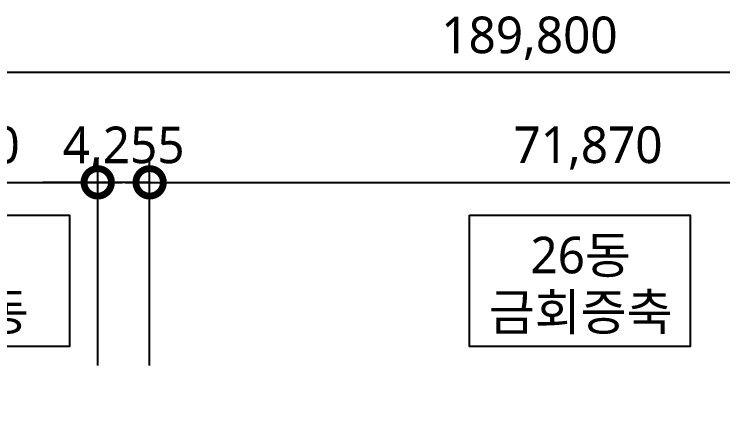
# Model space of a CAD drawing. Header units: millimetres. Extents: x 922366 to 1647943, y -534868 to 518781.
# Drawn here: x 1188746 to 1246835, y 198729 to 231139 of the extents above; entities that cross this region are included whole.
import ezdxf
from ezdxf.enums import TextEntityAlignment as Align
from ezdxf.xclip import XClip

# ---------------------------------------------------------------- set-up
doc = ezdxf.new("R2010")
doc.units = ezdxf.units.MM
doc.header["$XCLIPFRAME"] = 0
doc.layers.get('Defpoints').update_dxf_attribs({"color": 137})
doc.layers.add('DIM', color=7, linetype='Continuous')
doc.layers.add('TEXT', color=3, linetype='Continuous')
doc.styles.add('$0$스타일1', font='malgun.ttf')
doc.styles.add('스타일1', font='malgun.ttf')
doc.dimstyles.new('CJA', dxfattribs={"dimscale": 300, "dimtxt": 2.7, "dimasz": 1, "dimexe": 2, "dimexo": 3, "dimgap": 1, "dimtad": 1, "dimdec": 0, "dimzin": 1, "dimdsep": 46, "dimlunit": 6, "dimtxsty": '$0$스타일1', "dimblk": 'CJDOT', "dimcen": 0.09, "dimdle": 1, "dimclrd": 256, "dimclre": 256, "dimclrt": 3, "dimadec": 0, "dimazin": 0, "dimtfac": 1, "dimtdec": 0, "dimtix": 1, "dimtmove": 2, "dimatfit": 3, "dimldrblk": 'CJDOT', "dimfxl": 1, "dimtolj": 1, "dimtzin": 1, "dimarcsym": 0})

# ---------------------------------------------------------------- blocks, each defined once
blk = doc.blocks.new('XR-SECTION')
at = {"layer": 'Defpoints', "color": 8}
blk.add_lwpolyline([(291450, 20890.305), (291450, 45890.305), (198450, 45890.305), (198450, 20890.305)], close=True, dxfattribs=at)
blk = doc.blocks.new('_DotSmall')
at = {"color": 0, "linetype": 'ByBlock', "const_width": 0.5}
blk.add_lwpolyline([(-0.0625, 0, 1), (0.0625, 0, 1)], format="xyb", close=True, dxfattribs=at)
blk = doc.blocks.new('*D565')
at = {"layer": 'Defpoints', "color": 0, "transparency": 16777216}
for p in [(1271720, 217361), (1199850, 199361), (1271720, 199361)]:
    blk.add_point(p, dxfattribs=at)
at = {"layer": 'DIM', "color": 7, "lineweight": -2, "transparency": 16777216}
for p, q in [((1199850, 202361), (1199850, 219361)), ((1271720, 202361), (1271720, 219361)), ((1197850, 217361), (1273720, 217361))]:
    blk.add_line(p, q, dxfattribs=at)
at = {"layer": 'DIM', "color": 7, "lineweight": -2, "transparency": 16777216, "xscale": 4500, "yscale": 4500, "zscale": 4500, "rotation": 180}
blk.add_blockref('_DotSmall', (1199850, 217361), dxfattribs=at)
at = {"layer": 'DIM', "color": 7, "lineweight": -2, "transparency": 16777216, "xscale": 4500, "yscale": 4500, "zscale": 4500}
blk.add_blockref('_DotSmall', (1271720, 217361), dxfattribs=at)
at = {"layer": 'DIM', "color": 3, "transparency": 16777216, "insert": (1235785, 220170), "char_height": 3000, "attachment_point": 5, "style": '스타일1'}
blk.add_mtext('\\A1;71,870', dxfattribs=at)
blk = doc.blocks.new('CJDOT')
blk.add_line((-2, 0), (2, 0))
at = {"const_width": 0.5}
blk.add_lwpolyline([(-0.25, 0, 1), (0.25, 0, 1)], format="xyb", close=True, dxfattribs=at)
blk = doc.blocks.new('*D566')
at = {"layer": 'Defpoints', "color": 0, "transparency": 16777216}
for p in [(1195595, 217361), (1195595, 199361), (1199850, 199361)]:
    blk.add_point(p, dxfattribs=at)
at = {"layer": 'DIM', "color": 7, "lineweight": -2, "transparency": 16777216}
for p, q in [((1195595, 202361), (1195595, 219361)), ((1199850, 202361), (1199850, 219361)), ((1195595, 217361), (1191095, 217361)), ((1199850, 217361), (1195595, 217361)), ((1199850, 217361), (1204350, 217361))]:
    blk.add_line(p, q, dxfattribs=at)
at = {"layer": 'DIM', "color": 7, "lineweight": -2, "transparency": 16777216, "xscale": 4500, "yscale": 4500, "zscale": 4500}
blk.add_blockref('_DotSmall', (1195595, 217361), dxfattribs=at)
at = {"layer": 'DIM', "color": 7, "lineweight": -2, "transparency": 16777216, "xscale": 4500, "yscale": 4500, "zscale": 4500, "rotation": 180}
blk.add_blockref('_DotSmall', (1199850, 217361), dxfattribs=at)
at = {"layer": 'DIM', "color": 3, "transparency": 16777216, "insert": (1197722, 220162), "char_height": 3000, "attachment_point": 5, "style": '스타일1'}
blk.add_mtext('\\A1;4,255', dxfattribs=at)
blk = doc.blocks.new('*D567')
at = {"layer": 'Defpoints', "color": 0, "transparency": 16777216}
for p in [(1195595, 217361), (1170595, 199361), (1195595, 199361)]:
    blk.add_point(p, dxfattribs=at)
at = {"layer": 'DIM', "color": 7, "lineweight": -2, "transparency": 16777216}
for p, q in [((1170595, 202361), (1170595, 219361)), ((1195595, 202361), (1195595, 219361)), ((1168595, 217361), (1197595, 217361))]:
    blk.add_line(p, q, dxfattribs=at)
at = {"layer": 'DIM', "color": 7, "lineweight": -2, "transparency": 16777216, "xscale": 4500, "yscale": 4500, "zscale": 4500, "rotation": 180}
blk.add_blockref('_DotSmall', (1170595, 217361), dxfattribs=at)
at = {"layer": 'DIM', "color": 7, "lineweight": -2, "transparency": 16777216, "xscale": 4500, "yscale": 4500, "zscale": 4500}
blk.add_blockref('_DotSmall', (1195595, 217361), dxfattribs=at)
at = {"layer": 'DIM', "color": 3, "transparency": 16777216, "insert": (1183095, 220162), "char_height": 3000, "attachment_point": 5, "style": '스타일1'}
blk.add_mtext('\\A1;25,000', dxfattribs=at)
blk = doc.blocks.new('*D575')
at = {"layer": 'Defpoints', "color": 0, "transparency": 16777216}
for p in [(1136085, 226361), (1136085, 199361), (1325885, 199361)]:
    blk.add_point(p, dxfattribs=at)
at = {"layer": 'DIM', "color": 7, "lineweight": -2, "transparency": 16777216}
for p, q in [((1136085, 202361), (1136085, 228361)), ((1325885, 202361), (1325885, 228361)), ((1327885, 226361), (1134085, 226361))]:
    blk.add_line(p, q, dxfattribs=at)
at = {"layer": 'DIM', "color": 7, "lineweight": -2, "transparency": 16777216, "xscale": 4500, "yscale": 4500, "zscale": 4500, "rotation": 180}
blk.add_blockref('_DotSmall', (1136085, 226361), dxfattribs=at)
at = {"layer": 'DIM', "color": 7, "lineweight": -2, "transparency": 16777216, "xscale": 4500, "yscale": 4500, "zscale": 4500}
blk.add_blockref('_DotSmall', (1325885, 226361), dxfattribs=at)
at = {"layer": 'DIM', "color": 3, "transparency": 16777216, "insert": (1230985, 229170), "char_height": 3000, "attachment_point": 5, "style": '스타일1'}
blk.add_mtext('\\A1;189,800', dxfattribs=at)

msp = doc.modelspace()

# ---------------------------------------------------------------- linework, layer by layer
for points in [[(1175181.6, 214668.8), (1193278.2, 214668.8), (1193278.2, 203926.9), (1175181.6, 203926.9)], [(1226060, 214668.8), (1244156.6, 214668.8), (1244156.6, 203926.9), (1226060, 203926.9)]]:
    msp.add_lwpolyline(points, close=True)

# ---------------------------------------------------------------- block references
ref = msp.add_blockref('XR-SECTION', (990835, 154378.4))
XClip(ref).set_block_clipping_path([(206242.8352452423, 20890.304656419), (289034.4951767688, 43917.4244884686)])

# ---------------------------------------------------------------- texts
at = {"layer": 'TEXT', "style": '스타일1'}
for s, p in [('26동', (1235181.1, 211407.3)), ('기존동', (1184302.7, 206744.1)), ('금회증축', (1235181.1, 206744.1))]:
    msp.add_text(s, height=3000, dxfattribs=at).set_placement(p, align=Align.MIDDLE_CENTER)

# ---------------------------------------------------------------- dimensions: what is measured, and where the dimension line sits
at = {"layer": 'DIM'}
for base, p1, p2, override, picture, middle in [((1136085, 226360.6), (1325885, 199360.6), (1136085, 199360.6), {"dimscale": 1000, "dimtxt": 3, "dimasz": 4.5, "dimlunit": 6, "dimtxsty": '스타일1', "dimblk1": 'DotSmall', "dimblk2": 'DotSmall', "dimsah": 1, "dimdle": 2, "dimclrd": 7, "dimclre": 7}, '*D575', (1230985, 229170.4)), ((1195595, 217360.6), (1199850, 199360.6), (1195595, 199360.6), {"dimscale": 1000, "dimtxt": 3, "dimasz": 4.5, "dimtxsty": '스타일1', "dimblk1": 'DotSmall', "dimblk2": 'DotSmall', "dimsah": 1, "dimdle": 2, "dimclrd": 7, "dimclre": 7}, '*D566', (1197722.5, 220162.2))]:
    dim = msp.add_linear_dim(base=base, p1=p1, p2=p2, dimstyle='CJA', override=override, dxfattribs=at)
    dim.commit()
    dim.dimension.update_dxf_attribs({"geometry": picture, "text_midpoint": middle})
for base, p1, p2, override, picture, middle in [((1195595, 217360.6), (1170595, 199360.6), (1195595, 199360.6), {"dimscale": 1000, "dimtxt": 3, "dimasz": 4.5, "dimtxsty": '스타일1', "dimblk1": 'DotSmall', "dimblk2": 'DotSmall', "dimsah": 1, "dimdle": 2, "dimclrd": 7, "dimclre": 7}, '*D567', (1183095, 220162.2)), ((1271720, 217360.6), (1199850, 199360.6), (1271720, 199360.6), {"dimscale": 1000, "dimtxt": 3, "dimasz": 4.5, "dimlunit": 6, "dimtxsty": '스타일1', "dimblk1": 'DotSmall', "dimblk2": 'DotSmall', "dimsah": 1, "dimdle": 2, "dimclrd": 7, "dimclre": 7}, '*D565', (1235785, 220170.4))]:
    dim = msp.add_linear_dim(base=base, p1=p1, p2=p2, angle=180, dimstyle='CJA', override=override, dxfattribs=at)
    dim.commit()
    dim.dimension.update_dxf_attribs({"geometry": picture, "text_midpoint": middle})

doc.saveas('drawing.dxf')
